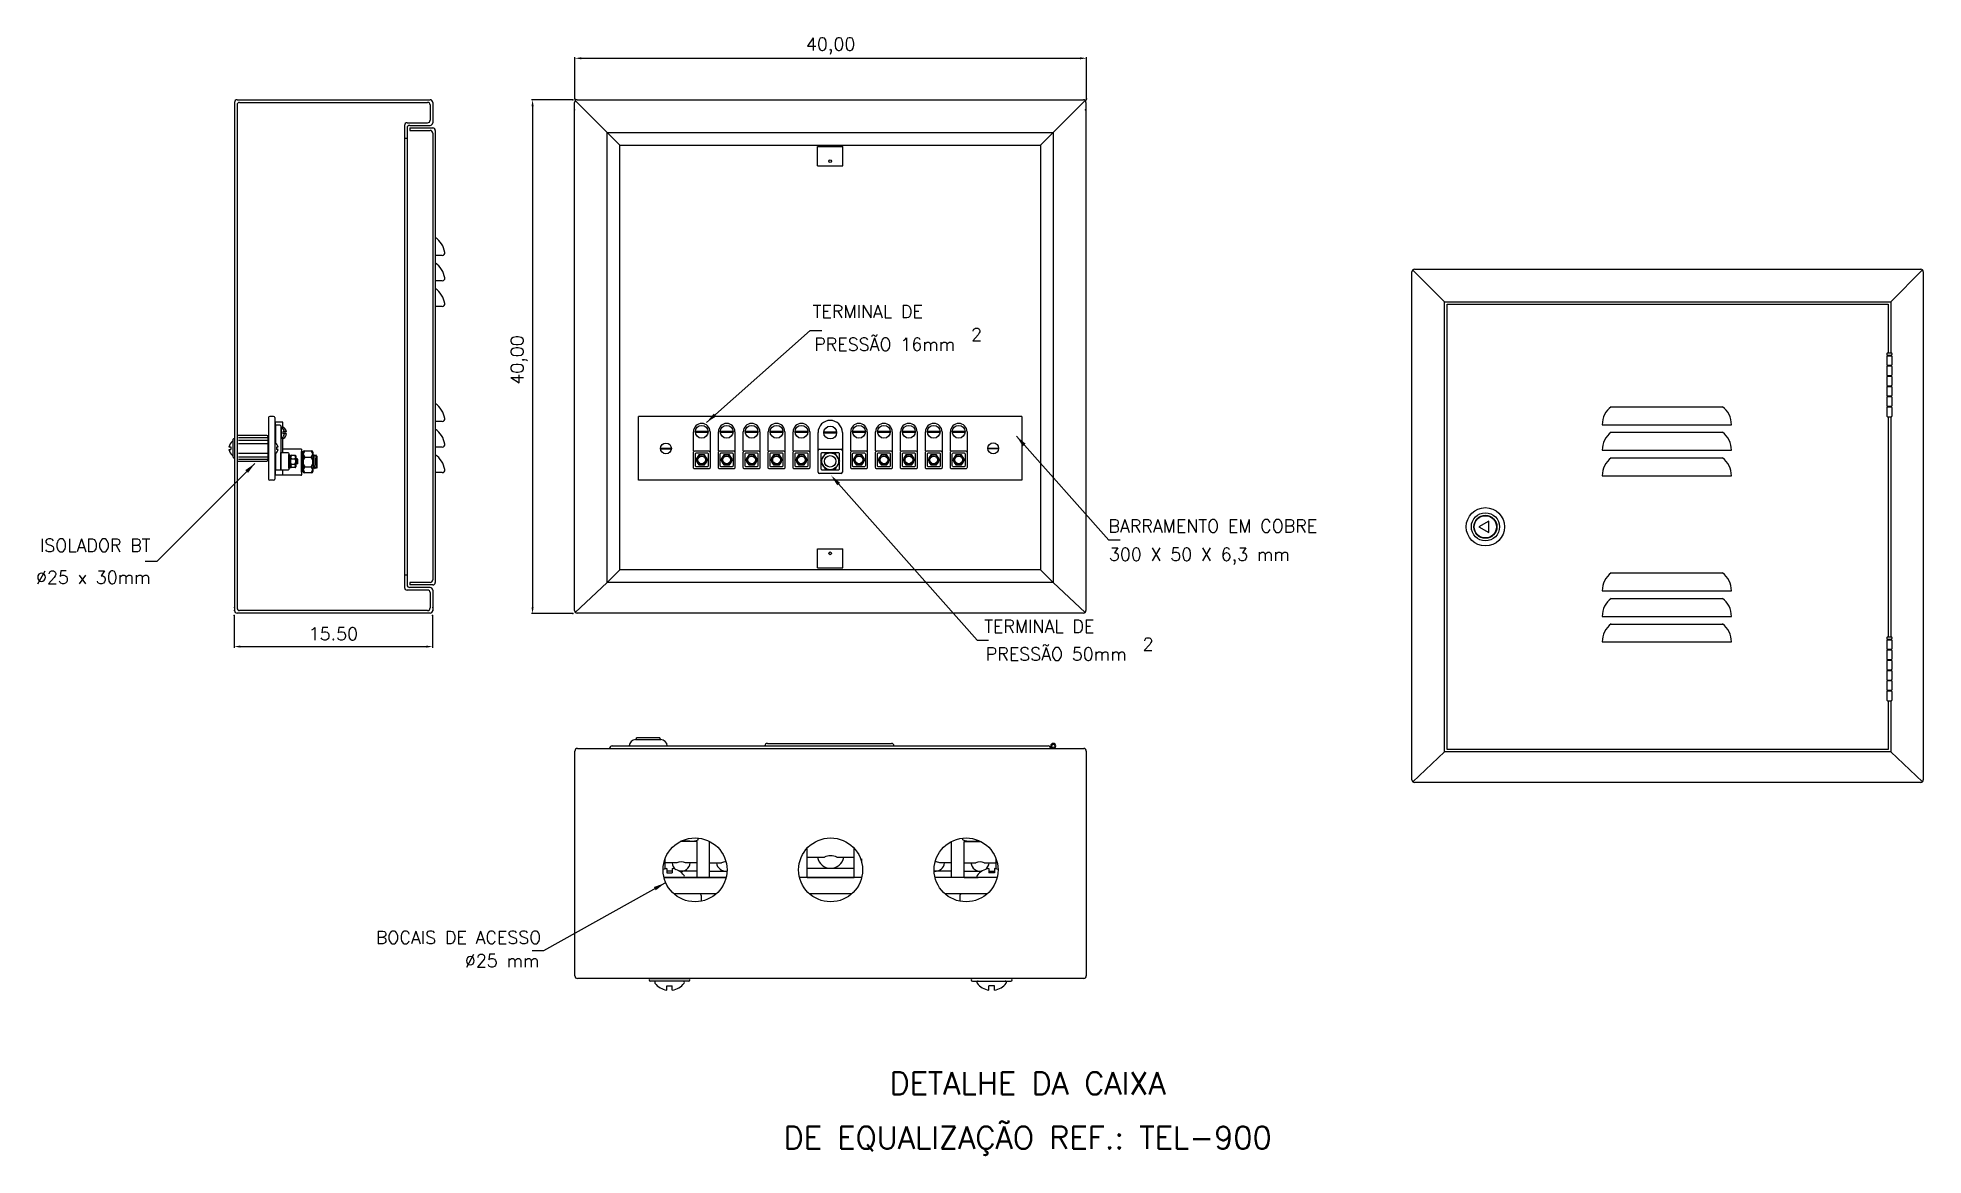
# Model space of a CAD drawing. Header units: millimetres. Extents: x -4744.3 to -4714.8, y -4700 to -4682.6.
import ezdxf
from ezdxf.enums import TextEntityAlignment as Align

# ---------------------------------------------------------------- set-up
doc = ezdxf.new("R2010")
doc.units = ezdxf.units.MM
doc.header["$LTSCALE"] = 10
doc.layers.add('Termotécnica', color=7, linetype='Continuous')
doc.styles.add('80CL', font='romans.shx', dxfattribs={"height": 20})
doc.styles.add('r140', font='romans.shx')
doc.styles.add('r80', font='romans.shx')

msp = doc.modelspace()

# ---------------------------------------------------------------- linework, layer by layer
at = {"layer": 'Termotécnica', "color": 1, "linetype": 'ByBlock'}
for p, q in [((-4735.848, -4683.511), (-4735.848, -4682.864)), ((-4735.75, -4682.882), (-4727.945, -4682.882)), ((-4727.847, -4683.511), (-4727.847, -4682.864)), ((-4735.887, -4683.534), (-4736.529, -4683.534)), ((-4736.511, -4683.632), (-4736.511, -4691.474)), ((-4741.179, -4691.609), (-4741.179, -4692.106)), ((-4738.076, -4691.609), (-4738.076, -4692.106)), ((-4735.887, -4691.572), (-4736.529, -4691.572)), ((-4741.081, -4692.088), (-4738.174, -4692.088))]:
    msp.add_line(p, q, dxfattribs=at)
at = {"layer": 'Termotécnica', "color": 3}
for p, q in [((-4741.174, -4683.572), (-4741.174, -4691.524)), ((-4741.134, -4683.532), (-4738.114, -4683.532)), ((-4741.134, -4683.612), (-4741.134, -4691.484)), ((-4741.094, -4683.572), (-4738.154, -4683.572)), ((-4738.114, -4683.612), (-4738.114, -4683.852)), ((-4738.074, -4683.572), (-4738.074, -4683.892)), ((-4735.855, -4691.524), (-4735.855, -4683.572)), ((-4735.345, -4684.042), (-4735.844, -4683.544)), ((-4735.815, -4683.532), (-4727.895, -4683.532)), ((-4728.365, -4684.042), (-4727.867, -4683.544)), ((-4727.855, -4683.572), (-4727.855, -4691.524)), ((-4738.514, -4683.932), (-4738.514, -4684.132)), ((-4738.474, -4683.892), (-4738.154, -4683.892)), ((-4738.474, -4683.972), (-4738.474, -4684.132)), ((-4738.434, -4683.932), (-4738.114, -4683.932)), ((-4738.434, -4683.972), (-4738.434, -4684.012)), ((-4738.434, -4683.972), (-4738.074, -4683.972)), ((-4738.434, -4684.012), (-4738.114, -4684.012)), ((-4738.074, -4684.052), (-4738.074, -4685.685)), ((-4738.034, -4684.012), (-4738.034, -4685.685)), ((-4735.345, -4684.042), (-4728.365, -4684.042)), ((-4735.345, -4691.086), (-4735.345, -4684.042)), ((-4728.365, -4684.042), (-4728.365, -4691.086)), ((-4738.514, -4684.132), (-4738.474, -4684.132)), ((-4738.074, -4685.685), (-4738.074, -4691.044)), ((-4738.034, -4685.685), (-4738.034, -4691.084)), ((-4737.924, -4685.966), (-4738.034, -4685.966)), ((-4737.924, -4685.966), (-4738.034, -4685.966)), ((-4737.924, -4686.366), (-4738.034, -4686.366)), ((-4722.754, -4694.174), (-4722.754, -4686.222)), ((-4722.245, -4686.692), (-4722.743, -4686.194)), ((-4722.714, -4686.182), (-4714.794, -4686.182)), ((-4715.264, -4686.692), (-4714.766, -4686.194)), ((-4714.754, -4686.222), (-4714.754, -4694.174)), ((-4722.245, -4686.692), (-4715.264, -4686.692)), ((-4722.245, -4693.736), (-4722.245, -4686.692)), ((-4722.205, -4686.732), (-4715.304, -4686.732)), ((-4722.205, -4693.696), (-4722.205, -4686.732)), ((-4715.304, -4686.732), (-4715.304, -4687.492)), ((-4715.264, -4686.692), (-4715.264, -4687.492)), ((-4737.924, -4686.766), (-4738.034, -4686.766)), ((-4715.324, -4687.5), (-4715.324, -4687.519)), ((-4715.324, -4687.545), (-4715.324, -4687.679)), ((-4715.316, -4687.492), (-4715.252, -4687.492)), ((-4715.316, -4687.527), (-4715.252, -4687.527)), ((-4715.316, -4687.537), (-4715.252, -4687.537)), ((-4715.244, -4687.5), (-4715.244, -4687.519)), ((-4715.244, -4687.545), (-4715.244, -4687.679)), ((-4715.324, -4687.705), (-4715.324, -4687.839)), ((-4715.324, -4687.865), (-4715.324, -4687.999)), ((-4715.316, -4687.687), (-4715.252, -4687.687)), ((-4715.316, -4687.697), (-4715.252, -4687.697)), ((-4715.316, -4687.847), (-4715.252, -4687.847)), ((-4715.316, -4687.857), (-4715.252, -4687.857)), ((-4715.244, -4687.705), (-4715.244, -4687.839)), ((-4715.244, -4687.865), (-4715.244, -4687.999)), ((-4715.324, -4688.025), (-4715.324, -4688.159)), ((-4715.324, -4688.185), (-4715.324, -4688.319)), ((-4715.316, -4688.007), (-4715.252, -4688.007)), ((-4715.316, -4688.017), (-4715.252, -4688.017)), ((-4715.316, -4688.167), (-4715.252, -4688.167)), ((-4715.316, -4688.177), (-4715.252, -4688.177)), ((-4715.244, -4688.025), (-4715.244, -4688.159)), ((-4715.244, -4688.185), (-4715.244, -4688.319)), ((-4719.635, -4688.335), (-4717.898, -4688.335)), ((-4715.324, -4688.345), (-4715.324, -4688.484)), ((-4715.316, -4688.327), (-4715.252, -4688.327)), ((-4715.316, -4688.337), (-4715.252, -4688.337)), ((-4715.316, -4688.492), (-4715.252, -4688.492)), ((-4715.304, -4688.492), (-4715.304, -4691.936)), ((-4715.264, -4688.492), (-4715.264, -4691.936)), ((-4715.244, -4688.345), (-4715.244, -4688.484)), ((-4740.535, -4688.624), (-4740.535, -4688.901)), ((-4740.461, -4688.624), (-4740.535, -4688.624)), ((-4740.45, -4688.635), (-4740.45, -4688.635)), ((-4740.45, -4688.635), (-4740.45, -4688.688)), ((-4740.45, -4688.688), (-4740.45, -4689.329)), ((-4737.924, -4688.566), (-4738.034, -4688.566)), ((-4719.776, -4688.616), (-4717.757, -4688.616)), ((-4719.635, -4688.735), (-4717.898, -4688.735)), ((-4740.535, -4689.071), (-4740.535, -4689.329)), ((-4737.924, -4688.966), (-4738.034, -4688.966)), ((-4731.93, -4689.059), (-4732.005, -4689.189)), ((-4731.78, -4689.059), (-4731.93, -4689.059)), ((-4731.705, -4689.189), (-4731.78, -4689.059)), ((-4719.776, -4689.016), (-4717.757, -4689.016)), ((-4740.45, -4689.329), (-4740.535, -4689.329)), ((-4737.924, -4689.366), (-4738.034, -4689.366)), ((-4732.005, -4689.189), (-4731.93, -4689.319)), ((-4731.93, -4689.319), (-4731.78, -4689.319)), ((-4731.78, -4689.319), (-4731.705, -4689.189)), ((-4719.635, -4689.135), (-4717.898, -4689.135)), ((-4719.776, -4689.416), (-4717.757, -4689.416)), ((-4738.514, -4690.964), (-4738.474, -4690.964)), ((-4738.514, -4690.964), (-4738.514, -4691.164)), ((-4738.474, -4690.964), (-4738.474, -4691.124)), ((-4738.434, -4691.084), (-4738.434, -4691.124)), ((-4738.114, -4691.084), (-4738.434, -4691.084)), ((-4738.074, -4691.124), (-4738.434, -4691.124)), ((-4738.114, -4691.164), (-4738.434, -4691.164)), ((-4735.345, -4691.086), (-4735.843, -4691.553)), ((-4728.365, -4691.086), (-4735.345, -4691.086)), ((-4728.365, -4691.086), (-4727.867, -4691.553)), ((-4719.635, -4690.935), (-4717.898, -4690.935)), ((-4738.154, -4691.204), (-4738.474, -4691.204)), ((-4738.114, -4691.244), (-4738.114, -4691.484)), ((-4738.074, -4691.204), (-4738.074, -4691.524)), ((-4719.776, -4691.216), (-4717.757, -4691.216)), ((-4719.635, -4691.335), (-4717.898, -4691.335)), ((-4738.114, -4691.564), (-4741.134, -4691.564)), ((-4738.154, -4691.524), (-4741.094, -4691.524)), ((-4727.895, -4691.564), (-4735.815, -4691.564)), ((-4719.776, -4691.616), (-4717.757, -4691.616)), ((-4719.635, -4691.735), (-4717.898, -4691.735)), ((-4719.776, -4692.016), (-4717.757, -4692.016)), ((-4715.324, -4691.944), (-4715.324, -4691.963)), ((-4715.324, -4691.989), (-4715.324, -4692.123)), ((-4715.316, -4691.936), (-4715.252, -4691.936)), ((-4715.316, -4691.971), (-4715.252, -4691.971)), ((-4715.316, -4691.981), (-4715.252, -4691.981)), ((-4715.244, -4691.944), (-4715.244, -4691.963)), ((-4715.244, -4691.989), (-4715.244, -4692.123)), ((-4715.324, -4692.149), (-4715.324, -4692.283)), ((-4715.324, -4692.309), (-4715.324, -4692.443)), ((-4715.316, -4692.131), (-4715.252, -4692.131)), ((-4715.316, -4692.141), (-4715.252, -4692.141)), ((-4715.316, -4692.291), (-4715.252, -4692.291)), ((-4715.316, -4692.301), (-4715.252, -4692.301)), ((-4715.244, -4692.149), (-4715.244, -4692.283)), ((-4715.244, -4692.309), (-4715.244, -4692.443)), ((-4715.324, -4692.469), (-4715.324, -4692.603)), ((-4715.324, -4692.629), (-4715.324, -4692.763)), ((-4715.316, -4692.451), (-4715.252, -4692.451)), ((-4715.316, -4692.461), (-4715.252, -4692.461)), ((-4715.316, -4692.611), (-4715.252, -4692.611)), ((-4715.316, -4692.621), (-4715.252, -4692.621)), ((-4715.244, -4692.469), (-4715.244, -4692.603)), ((-4715.244, -4692.629), (-4715.244, -4692.763)), ((-4715.324, -4692.789), (-4715.324, -4692.928)), ((-4715.316, -4692.771), (-4715.252, -4692.771)), ((-4715.316, -4692.781), (-4715.252, -4692.781)), ((-4715.316, -4692.936), (-4715.252, -4692.936)), ((-4715.304, -4692.936), (-4715.304, -4693.696)), ((-4715.264, -4692.936), (-4715.264, -4693.736)), ((-4715.244, -4692.789), (-4715.244, -4692.928)), ((-4735.849, -4697.242), (-4735.849, -4693.722)), ((-4735.809, -4693.682), (-4727.889, -4693.682)), ((-4735.306, -4693.682), (-4735.306, -4693.682)), ((-4735.266, -4693.642), (-4728.445, -4693.642)), ((-4728.445, -4693.682), (-4728.445, -4693.682)), ((-4728.385, -4693.685), (-4728.385, -4693.685)), ((-4727.849, -4693.722), (-4727.849, -4697.242)), ((-4722.245, -4693.736), (-4722.742, -4694.203)), ((-4715.264, -4693.736), (-4722.245, -4693.736)), ((-4715.304, -4693.696), (-4722.205, -4693.696)), ((-4715.264, -4693.736), (-4714.767, -4694.203)), ((-4714.794, -4694.214), (-4722.714, -4694.214)), ((-4727.889, -4697.282), (-4735.809, -4697.282))]:
    msp.add_line(p, q, dxfattribs=at)
at = {"layer": 'Termotécnica', "color": 2}
for p, q in [((-4735.345, -4684.042), (-4735.145, -4684.242)), ((-4728.565, -4684.242), (-4728.365, -4684.042)), ((-4735.145, -4690.886), (-4735.145, -4684.242)), ((-4735.145, -4684.242), (-4728.565, -4684.242)), ((-4728.565, -4684.242), (-4728.565, -4690.886)), ((-4733.792, -4688.582), (-4732.168, -4687.141)), ((-4732.168, -4687.141), (-4731.988, -4687.141)), ((-4715.299, -4687.527), (-4715.299, -4687.537)), ((-4715.269, -4687.527), (-4715.269, -4687.537)), ((-4715.299, -4687.687), (-4715.299, -4687.697)), ((-4715.299, -4687.847), (-4715.299, -4687.857)), ((-4715.269, -4687.687), (-4715.269, -4687.697)), ((-4715.269, -4687.847), (-4715.269, -4687.857)), ((-4715.299, -4688.007), (-4715.299, -4688.017)), ((-4715.299, -4688.167), (-4715.299, -4688.177)), ((-4715.269, -4688.007), (-4715.269, -4688.017)), ((-4715.269, -4688.167), (-4715.269, -4688.177)), ((-4715.299, -4688.327), (-4715.299, -4688.337)), ((-4715.269, -4688.327), (-4715.269, -4688.337)), ((-4741.131, -4688.803), (-4741.131, -4689.171)), ((-4740.667, -4688.787), (-4741.115, -4688.787)), ((-4740.651, -4688.803), (-4740.651, -4689.167)), ((-4740.535, -4688.901), (-4740.535, -4688.578)), ((-4740.419, -4688.578), (-4740.535, -4688.578)), ((-4740.446, -4688.666), (-4740.446, -4688.822)), ((-4740.419, -4688.674), (-4740.419, -4688.578)), ((-4740.419, -4688.728), (-4740.419, -4688.76)), ((-4740.394, -4688.728), (-4740.419, -4688.728)), ((-4740.394, -4688.76), (-4740.419, -4688.76)), ((-4740.419, -4689.052), (-4740.419, -4688.813)), ((-4740.416, -4688.667), (-4740.416, -4688.679)), ((-4740.416, -4688.809), (-4740.416, -4688.823)), ((-4740.363, -4688.729), (-4740.388, -4688.729)), ((-4740.388, -4688.729), (-4740.388, -4688.761)), ((-4740.363, -4688.761), (-4740.388, -4688.761)), ((-4728.939, -4688.798), (-4727.498, -4690.423)), ((-4741.262, -4688.965), (-4741.23, -4688.965)), ((-4741.262, -4689.006), (-4741.23, -4689.006)), ((-4741.23, -4688.965), (-4741.23, -4689.006)), ((-4741.195, -4689.126), (-4741.195, -4688.845)), ((-4741.177, -4688.845), (-4741.177, -4689.126)), ((-4740.544, -4688.908), (-4740.544, -4689.064)), ((-4740.535, -4689.408), (-4740.535, -4689.071)), ((-4740.516, -4688.97), (-4740.516, -4689.002)), ((-4740.492, -4688.97), (-4740.516, -4688.97)), ((-4740.492, -4689.002), (-4740.516, -4689.002)), ((-4740.124, -4689), (-4740.419, -4689)), ((-4740.124, -4689), (-4740.124, -4689.038)), ((-4740.124, -4689.038), (-4740.124, -4689.347)), ((-4740.101, -4689.351), (-4740.101, -4689.046)), ((-4740.101, -4689.046), (-4740.101, -4689.351)), ((-4740.101, -4689.05), (-4740.101, -4689.347)), ((-4739.937, -4689.11), (-4739.948, -4689.091)), ((-4739.927, -4689.086), (-4739.937, -4689.11)), ((-4739.913, -4689.11), (-4739.927, -4689.086)), ((-4739.903, -4689.086), (-4739.913, -4689.11)), ((-4739.888, -4689.11), (-4739.903, -4689.086)), ((-4739.888, -4689.282), (-4739.888, -4689.11)), ((-4739.888, -4689.11), (-4739.888, -4689.298)), ((-4732.045, -4689.359), (-4732.045, -4689.019)), ((-4732.025, -4688.999), (-4731.685, -4688.999)), ((-4731.995, -4689.164), (-4731.995, -4689.069)), ((-4731.665, -4689.019), (-4731.665, -4689.359)), ((-4740.855, -4689.222), (-4742.391, -4690.757)), ((-4741.115, -4689.187), (-4740.671, -4689.187)), ((-4740.421, -4689.408), (-4740.535, -4689.408)), ((-4740.135, -4689.408), (-4740.421, -4689.408)), ((-4740.419, -4689.408), (-4740.419, -4689.329)), ((-4740.213, -4689.147), (-4740.215, -4689.152)), ((-4740.211, -4689.223), (-4740.215, -4689.232)), ((-4740.207, -4689.156), (-4740.213, -4689.147)), ((-4740.205, -4689.232), (-4740.211, -4689.223)), ((-4740.203, -4689.147), (-4740.207, -4689.156)), ((-4740.201, -4689.223), (-4740.205, -4689.232)), ((-4740.198, -4689.156), (-4740.203, -4689.147)), ((-4740.196, -4689.232), (-4740.201, -4689.223)), ((-4740.194, -4689.147), (-4740.198, -4689.156)), ((-4740.192, -4689.223), (-4740.196, -4689.232)), ((-4740.188, -4689.156), (-4740.194, -4689.147)), ((-4740.188, -4689.229), (-4740.192, -4689.223)), ((-4740.188, -4689.156), (-4740.188, -4689.229)), ((-4740.188, -4689.223), (-4740.188, -4689.156)), ((-4740.124, -4689.358), (-4740.124, -4689.347)), ((-4740.124, -4689.358), (-4740.124, -4689.397)), ((-4739.932, -4689.306), (-4739.946, -4689.282)), ((-4739.922, -4689.282), (-4739.932, -4689.306)), ((-4739.908, -4689.306), (-4739.922, -4689.282)), ((-4739.898, -4689.282), (-4739.908, -4689.306)), ((-4739.888, -4689.298), (-4739.898, -4689.282)), ((-4731.685, -4689.379), (-4732.025, -4689.379)), ((-4731.726, -4689.541), (-4729.557, -4691.986)), ((-4727.318, -4690.423), (-4727.498, -4690.423)), ((-4742.391, -4690.757), (-4742.571, -4690.757)), ((-4735.145, -4690.886), (-4735.345, -4691.086)), ((-4728.565, -4690.886), (-4735.145, -4690.886)), ((-4728.365, -4691.086), (-4728.565, -4690.886)), ((-4729.557, -4691.986), (-4729.377, -4691.986)), ((-4715.299, -4691.971), (-4715.299, -4691.981)), ((-4715.269, -4691.971), (-4715.269, -4691.981)), ((-4715.299, -4692.131), (-4715.299, -4692.141)), ((-4715.299, -4692.291), (-4715.299, -4692.301)), ((-4715.269, -4692.131), (-4715.269, -4692.141)), ((-4715.269, -4692.291), (-4715.269, -4692.301)), ((-4715.299, -4692.451), (-4715.299, -4692.461)), ((-4715.299, -4692.611), (-4715.299, -4692.621)), ((-4715.269, -4692.451), (-4715.269, -4692.461)), ((-4715.269, -4692.611), (-4715.269, -4692.621)), ((-4715.299, -4692.771), (-4715.299, -4692.781)), ((-4715.269, -4692.771), (-4715.269, -4692.781)), ((-4734.903, -4693.542), (-4734.503, -4693.542)), ((-4734.885, -4693.513), (-4734.521, -4693.513)), ((-4732.877, -4693.642), (-4732.877, -4693.642)), ((-4732.837, -4693.602), (-4730.898, -4693.602)), ((-4730.858, -4693.642), (-4730.858, -4693.642)), ((-4728.405, -4693.642), (-4728.405, -4693.682)), ((-4728.392, -4693.642), (-4728.392, -4693.682)), ((-4728.366, -4693.669), (-4728.392, -4693.669)), ((-4732.216, -4695.385), (-4732.216, -4695.243)), ((-4732.216, -4695.361), (-4732.216, -4695.312)), ((-4731.482, -4695.385), (-4731.482, -4695.243)), ((-4734.413, -4695.562), (-4734.413, -4695.629)), ((-4734.325, -4695.562), (-4734.325, -4695.629)), ((-4732.216, -4695.557), (-4732.216, -4695.361)), ((-4732.216, -4695.385), (-4731.947, -4695.385)), ((-4732.216, -4695.557), (-4731.482, -4695.557)), ((-4732.216, -4695.704), (-4732.216, -4695.557)), ((-4731.751, -4695.385), (-4731.482, -4695.385)), ((-4731.482, -4695.557), (-4731.482, -4695.361)), ((-4731.482, -4695.704), (-4731.482, -4695.557)), ((-4729.373, -4695.562), (-4729.373, -4695.629)), ((-4729.285, -4695.562), (-4729.285, -4695.629)), ((-4734.442, -4695.79), (-4736.339, -4696.847)), ((-4734.413, -4695.629), (-4734.325, -4695.629)), ((-4732.216, -4695.704), (-4731.482, -4695.704)), ((-4729.285, -4695.629), (-4729.373, -4695.629)), ((-4733.869, -4696.072), (-4733.869, -4695.996)), ((-4729.829, -4695.996), (-4729.829, -4696.072)), ((-4736.339, -4696.847), (-4736.519, -4696.847)), ((-4734.669, -4697.282), (-4734.069, -4697.282)), ((-4734.069, -4697.322), (-4734.669, -4697.322)), ((-4729.029, -4697.282), (-4729.629, -4697.282)), ((-4729.629, -4697.322), (-4729.029, -4697.322)), ((-4734.413, -4697.397), (-4734.325, -4697.397)), ((-4734.413, -4697.464), (-4734.413, -4697.397)), ((-4734.325, -4697.464), (-4734.325, -4697.397)), ((-4729.373, -4697.464), (-4729.373, -4697.397)), ((-4729.285, -4697.397), (-4729.373, -4697.397)), ((-4729.285, -4697.464), (-4729.285, -4697.397))]:
    msp.add_line(p, q, dxfattribs=at)
at = {"layer": 'Termotécnica', "color": 1}
for p, q in [((-4738.514, -4684.132), (-4738.514, -4690.964)), ((-4738.474, -4684.132), (-4738.474, -4690.964)), ((-4732.055, -4684.263), (-4731.655, -4684.263)), ((-4732.055, -4684.563), (-4732.055, -4684.263)), ((-4731.655, -4684.563), (-4731.655, -4684.263)), ((-4732.055, -4684.563), (-4731.655, -4684.563)), ((-4740.644, -4688.506), (-4740.644, -4689.466)), ((-4740.564, -4688.486), (-4740.624, -4688.486)), ((-4740.544, -4688.506), (-4740.544, -4689.466)), ((-4734.855, -4689.486), (-4734.855, -4688.486)), ((-4728.855, -4688.486), (-4734.855, -4688.486)), ((-4728.855, -4688.486), (-4728.855, -4689.486)), ((-4741.114, -4688.819), (-4740.666, -4688.819)), ((-4733.995, -4689.027), (-4733.995, -4688.727)), ((-4733.735, -4688.727), (-4733.735, -4689.047)), ((-4733.605, -4689.027), (-4733.605, -4688.727)), ((-4733.345, -4688.727), (-4733.345, -4689.047)), ((-4733.215, -4689.027), (-4733.215, -4688.727)), ((-4732.955, -4688.727), (-4732.955, -4689.047)), ((-4732.825, -4689.027), (-4732.825, -4688.727)), ((-4732.565, -4688.727), (-4732.565, -4689.047)), ((-4732.435, -4689.027), (-4732.435, -4688.727)), ((-4732.175, -4688.727), (-4732.175, -4689.047)), ((-4732.045, -4689.019), (-4732.045, -4688.739)), ((-4731.665, -4688.739), (-4731.665, -4689.019)), ((-4731.535, -4689.027), (-4731.535, -4688.727)), ((-4731.275, -4688.727), (-4731.275, -4689.047)), ((-4731.145, -4689.027), (-4731.145, -4688.727)), ((-4730.885, -4688.727), (-4730.885, -4689.047)), ((-4730.755, -4689.027), (-4730.755, -4688.727)), ((-4730.495, -4688.727), (-4730.495, -4689.047)), ((-4730.365, -4689.027), (-4730.365, -4688.727)), ((-4730.105, -4688.727), (-4730.105, -4689.047)), ((-4729.975, -4689.027), (-4729.975, -4688.727)), ((-4729.715, -4688.727), (-4729.715, -4689.047)), ((-4741.114, -4688.856), (-4740.666, -4688.856)), ((-4741.114, -4688.909), (-4740.666, -4688.909)), ((-4741.114, -4689.064), (-4740.666, -4689.064)), ((-4741.114, -4689.117), (-4740.666, -4689.117)), ((-4740.3, -4689.105), (-4740.3, -4689.276)), ((-4740.3, -4689.276), (-4740.3, -4689.105)), ((-4740.29, -4689.094), (-4740.226, -4689.094)), ((-4740.29, -4689.094), (-4740.226, -4689.094)), ((-4740.215, -4689.105), (-4740.215, -4689.276)), ((-4740.215, -4689.105), (-4740.215, -4689.276)), ((-4740.082, -4689.027), (-4739.967, -4689.027)), ((-4740.082, -4689.027), (-4739.967, -4689.027)), ((-4739.948, -4689.046), (-4739.948, -4689.351)), ((-4739.948, -4689.046), (-4739.948, -4689.351)), ((-4739.922, -4689.282), (-4739.937, -4689.11)), ((-4739.898, -4689.282), (-4739.913, -4689.11)), ((-4734.507, -4688.984), (-4734.507, -4688.993)), ((-4734.507, -4688.984), (-4734.342, -4688.984)), ((-4734.507, -4688.993), (-4734.342, -4688.993)), ((-4734.342, -4688.984), (-4734.342, -4688.993)), ((-4729.388, -4688.981), (-4729.223, -4688.981)), ((-4729.388, -4688.981), (-4729.388, -4688.99)), ((-4729.388, -4688.99), (-4729.223, -4688.99)), ((-4729.223, -4688.981), (-4729.223, -4688.99)), ((-4741.114, -4689.155), (-4740.666, -4689.155)), ((-4740.226, -4689.287), (-4740.29, -4689.287)), ((-4740.226, -4689.287), (-4740.29, -4689.287)), ((-4740.286, -4689.148), (-4740.229, -4689.148)), ((-4740.286, -4689.233), (-4740.229, -4689.233)), ((-4740.215, -4689.229), (-4740.215, -4689.152)), ((-4740.211, -4689.223), (-4740.215, -4689.174)), ((-4740.201, -4689.223), (-4740.207, -4689.156)), ((-4740.192, -4689.223), (-4740.198, -4689.156)), ((-4739.967, -4689.37), (-4740.082, -4689.37)), ((-4739.967, -4689.37), (-4740.082, -4689.37)), ((-4740.076, -4689.122), (-4739.973, -4689.122)), ((-4740.076, -4689.275), (-4739.973, -4689.275)), ((-4739.948, -4689.267), (-4739.948, -4689.13)), ((-4739.946, -4689.282), (-4739.948, -4689.254)), ((-4739.946, -4689.282), (-4739.948, -4689.288)), ((-4740.564, -4689.486), (-4740.624, -4689.486)), ((-4728.855, -4689.486), (-4734.855, -4689.486)), ((-4732.055, -4690.858), (-4732.055, -4690.558)), ((-4732.055, -4690.558), (-4731.655, -4690.558)), ((-4731.655, -4690.858), (-4731.655, -4690.558)), ((-4732.055, -4690.858), (-4731.655, -4690.858)), ((-4733.936, -4695.138), (-4734.197, -4695.138)), ((-4734.053, -4695.134), (-4734.191, -4695.134)), ((-4733.936, -4695.473), (-4733.936, -4695.138)), ((-4733.919, -4695.111), (-4733.919, -4695.085)), ((-4733.743, -4695.138), (-4733.74, -4695.138)), ((-4733.743, -4695.473), (-4733.743, -4695.138)), ((-4729.955, -4695.138), (-4729.957, -4695.138)), ((-4729.955, -4695.473), (-4729.955, -4695.138)), ((-4729.779, -4695.111), (-4729.779, -4695.085)), ((-4729.762, -4695.138), (-4729.5, -4695.138)), ((-4729.762, -4695.473), (-4729.762, -4695.138)), ((-4729.645, -4695.134), (-4729.507, -4695.134)), ((-4734.438, -4695.473), (-4734.438, -4695.41)), ((-4734.438, -4695.469), (-4734.438, -4695.436)), ((-4734.438, -4695.567), (-4734.438, -4695.469)), ((-4734.254, -4695.473), (-4734.438, -4695.473)), ((-4734.325, -4695.603), (-4734.413, -4695.603)), ((-4733.936, -4695.603), (-4734.215, -4695.603)), ((-4733.936, -4695.473), (-4734.12, -4695.473)), ((-4733.936, -4695.469), (-4733.936, -4695.436)), ((-4733.936, -4695.603), (-4733.936, -4695.469)), ((-4733.936, -4695.704), (-4733.936, -4695.603)), ((-4733.743, -4695.469), (-4733.743, -4695.436)), ((-4733.743, -4695.603), (-4733.743, -4695.469)), ((-4733.743, -4695.473), (-4733.558, -4695.473)), ((-4733.743, -4695.603), (-4733.469, -4695.603)), ((-4733.743, -4695.704), (-4733.743, -4695.603)), ((-4731.36, -4695.473), (-4731.36, -4695.41)), ((-4729.955, -4695.603), (-4730.229, -4695.603)), ((-4729.955, -4695.473), (-4730.139, -4695.473)), ((-4729.955, -4695.469), (-4729.955, -4695.436)), ((-4729.955, -4695.603), (-4729.955, -4695.469)), ((-4729.955, -4695.704), (-4729.955, -4695.603)), ((-4729.762, -4695.469), (-4729.762, -4695.436)), ((-4729.762, -4695.603), (-4729.762, -4695.469)), ((-4729.762, -4695.473), (-4729.578, -4695.473)), ((-4729.762, -4695.603), (-4729.483, -4695.603)), ((-4729.762, -4695.704), (-4729.762, -4695.603)), ((-4729.444, -4695.473), (-4729.26, -4695.473)), ((-4729.373, -4695.603), (-4729.285, -4695.603)), ((-4729.26, -4695.473), (-4729.26, -4695.41)), ((-4729.26, -4695.469), (-4729.26, -4695.436)), ((-4729.26, -4695.567), (-4729.26, -4695.469)), ((-4734.454, -4695.704), (-4733.484, -4695.704)), ((-4733.484, -4695.704), (-4734.454, -4695.704)), ((-4733.936, -4695.704), (-4734.438, -4695.704)), ((-4733.743, -4695.704), (-4733.484, -4695.704)), ((-4731.364, -4695.704), (-4732.334, -4695.704)), ((-4729.955, -4695.704), (-4730.214, -4695.704)), ((-4729.244, -4695.704), (-4730.214, -4695.704)), ((-4729.762, -4695.704), (-4729.541, -4695.704)), ((-4733.636, -4695.956), (-4734.301, -4695.956)), ((-4731.516, -4695.956), (-4732.181, -4695.956)), ((-4729.396, -4695.956), (-4730.061, -4695.956))]:
    msp.add_line(p, q, dxfattribs=at)
for points in [[(-4733.955, -4688.717), (-4733.775, -4688.717), (-4733.775, -4688.737), (-4733.955, -4688.737)], [(-4733.565, -4688.717), (-4733.385, -4688.717), (-4733.385, -4688.737), (-4733.565, -4688.737)], [(-4733.175, -4688.717), (-4732.995, -4688.717), (-4732.995, -4688.737), (-4733.175, -4688.737)], [(-4732.785, -4688.717), (-4732.605, -4688.717), (-4732.605, -4688.737), (-4732.785, -4688.737)], [(-4732.395, -4688.717), (-4732.215, -4688.717), (-4732.215, -4688.737), (-4732.395, -4688.737)], [(-4731.945, -4688.729), (-4731.765, -4688.729), (-4731.765, -4688.749), (-4731.945, -4688.749)], [(-4731.945, -4688.729), (-4731.765, -4688.729), (-4731.765, -4688.749), (-4731.945, -4688.749)], [(-4731.495, -4688.717), (-4731.315, -4688.717), (-4731.315, -4688.737), (-4731.495, -4688.737)], [(-4731.105, -4688.717), (-4730.925, -4688.717), (-4730.925, -4688.737), (-4731.105, -4688.737)], [(-4730.715, -4688.717), (-4730.535, -4688.717), (-4730.535, -4688.737), (-4730.715, -4688.737)], [(-4730.325, -4688.717), (-4730.145, -4688.717), (-4730.145, -4688.737), (-4730.325, -4688.737)], [(-4729.935, -4688.717), (-4729.755, -4688.717), (-4729.755, -4688.737), (-4729.935, -4688.737)], [(-4733.82, -4689.245), (-4733.775, -4689.167), (-4733.82, -4689.089), (-4733.91, -4689.089), (-4733.955, -4689.167), (-4733.91, -4689.245)], [(-4733.43, -4689.245), (-4733.385, -4689.167), (-4733.43, -4689.089), (-4733.52, -4689.089), (-4733.565, -4689.167), (-4733.52, -4689.245)], [(-4733.04, -4689.245), (-4732.995, -4689.167), (-4733.04, -4689.089), (-4733.13, -4689.089), (-4733.175, -4689.167), (-4733.13, -4689.245)], [(-4732.65, -4689.245), (-4732.605, -4689.167), (-4732.65, -4689.089), (-4732.74, -4689.089), (-4732.785, -4689.167), (-4732.74, -4689.245)], [(-4732.26, -4689.245), (-4732.215, -4689.167), (-4732.26, -4689.089), (-4732.35, -4689.089), (-4732.395, -4689.167), (-4732.35, -4689.245)], [(-4731.36, -4689.245), (-4731.315, -4689.167), (-4731.36, -4689.089), (-4731.45, -4689.089), (-4731.495, -4689.167), (-4731.45, -4689.245)], [(-4730.97, -4689.245), (-4730.925, -4689.167), (-4730.97, -4689.089), (-4731.06, -4689.089), (-4731.105, -4689.167), (-4731.06, -4689.245)], [(-4730.58, -4689.245), (-4730.535, -4689.167), (-4730.58, -4689.089), (-4730.67, -4689.089), (-4730.715, -4689.167), (-4730.67, -4689.245)], [(-4730.19, -4689.245), (-4730.145, -4689.167), (-4730.19, -4689.089), (-4730.28, -4689.089), (-4730.325, -4689.167), (-4730.28, -4689.245)], [(-4729.8, -4689.245), (-4729.755, -4689.167), (-4729.8, -4689.089), (-4729.89, -4689.089), (-4729.935, -4689.167), (-4729.89, -4689.245)]]:
    msp.add_lwpolyline(points, close=True, dxfattribs=at)
at = {"layer": 'Termotécnica', "color": 3}
for points in [[(-4740.45, -4689.052), (-4740.343, -4689.052, -0.414214), (-4740.322, -4689.073), (-4740.322, -4689.308, -0.414214), (-4740.343, -4689.329), (-4740.45, -4689.329)], [(-4740.322, -4689.084), (-4740.322, -4689.084, -0.414214), (-4740.3, -4689.105), (-4740.3, -4689.276, -0.414214), (-4740.322, -4689.297), (-4740.322, -4689.297)]]:
    msp.add_lwpolyline(points, format="xyb", close=True, dxfattribs=at)
at = {"layer": 'Termotécnica', "color": 1}
for points in [[(-4740.285, -4689.094), (-4740.3, -4689.121), (-4740.285, -4689.148)], [(-4740.23, -4689.148), (-4740.215, -4689.121), (-4740.23, -4689.094)], [(-4740.073, -4689.027), (-4740.101, -4689.075), (-4740.073, -4689.122)], [(-4739.976, -4689.122), (-4739.948, -4689.075), (-4739.976, -4689.027)], [(-4740.286, -4689.148), (-4740.3, -4689.172)], [(-4740.3, -4689.209), (-4740.286, -4689.233)], [(-4740.285, -4689.233), (-4740.3, -4689.26), (-4740.285, -4689.287)], [(-4740.23, -4689.287), (-4740.215, -4689.26), (-4740.23, -4689.233)], [(-4740.215, -4689.172), (-4740.229, -4689.148)], [(-4740.229, -4689.233), (-4740.215, -4689.209)], [(-4740.076, -4689.122), (-4740.101, -4689.165)], [(-4740.101, -4689.232), (-4740.076, -4689.275)], [(-4740.073, -4689.275), (-4740.101, -4689.322), (-4740.073, -4689.37)], [(-4739.976, -4689.37), (-4739.948, -4689.322), (-4739.976, -4689.275)], [(-4739.948, -4689.166), (-4739.973, -4689.122)], [(-4739.973, -4689.275), (-4739.948, -4689.231)]]:
    msp.add_lwpolyline(points, dxfattribs=at)
at = {"layer": 'Termotécnica', "color": 2}
for points in [[(-4740.124, -4689.033), (-4740.112, -4689.033, -0.414214), (-4740.101, -4689.044), (-4740.101, -4689.341, -0.414214), (-4740.112, -4689.353), (-4740.124, -4689.353)], [(-4733.995, -4689.047, -0.414214), (-4733.995, -4689.047, -0.414214), (-4733.995, -4689.047, -0.414214), (-4733.975, -4689.027), (-4733.755, -4689.027, -0.414214), (-4733.735, -4689.047), (-4733.735, -4689.287, -0.414214), (-4733.755, -4689.307), (-4733.975, -4689.307, -0.414214), (-4733.995, -4689.287), (-4733.995, -4689.047, -0.414214)], [(-4733.965, -4689.077, -0.414214), (-4733.965, -4689.077, -0.414214), (-4733.965, -4689.077, -0.414214), (-4733.945, -4689.057), (-4733.785, -4689.057, -0.414214), (-4733.765, -4689.077), (-4733.765, -4689.257, -0.414214), (-4733.785, -4689.277), (-4733.945, -4689.277, -0.414214), (-4733.965, -4689.257), (-4733.965, -4689.077, -0.414214)], [(-4733.605, -4689.047, -0.414214), (-4733.605, -4689.047, -0.414214), (-4733.605, -4689.047, -0.414214), (-4733.585, -4689.027), (-4733.365, -4689.027, -0.414214), (-4733.345, -4689.047), (-4733.345, -4689.287, -0.414214), (-4733.365, -4689.307), (-4733.585, -4689.307, -0.414214), (-4733.605, -4689.287), (-4733.605, -4689.047, -0.414214)], [(-4733.575, -4689.077, -0.414214), (-4733.575, -4689.077, -0.414214), (-4733.575, -4689.077, -0.414214), (-4733.555, -4689.057), (-4733.395, -4689.057, -0.414214), (-4733.375, -4689.077), (-4733.375, -4689.257, -0.414214), (-4733.395, -4689.277), (-4733.555, -4689.277, -0.414214), (-4733.575, -4689.257), (-4733.575, -4689.077, -0.414214)], [(-4733.215, -4689.047, -0.414214), (-4733.215, -4689.047, -0.414214), (-4733.215, -4689.047, -0.414214), (-4733.195, -4689.027), (-4732.975, -4689.027, -0.414214), (-4732.955, -4689.047), (-4732.955, -4689.287, -0.414214), (-4732.975, -4689.307), (-4733.195, -4689.307, -0.414214), (-4733.215, -4689.287), (-4733.215, -4689.047, -0.414214)], [(-4733.185, -4689.077, -0.414214), (-4733.185, -4689.077, -0.414214), (-4733.185, -4689.077, -0.414214), (-4733.165, -4689.057), (-4733.005, -4689.057, -0.414214), (-4732.985, -4689.077), (-4732.985, -4689.257, -0.414214), (-4733.005, -4689.277), (-4733.165, -4689.277, -0.414214), (-4733.185, -4689.257), (-4733.185, -4689.077, -0.414214)], [(-4732.825, -4689.047, -0.414214), (-4732.825, -4689.047, -0.414214), (-4732.825, -4689.047, -0.414214), (-4732.805, -4689.027), (-4732.585, -4689.027, -0.414214), (-4732.565, -4689.047), (-4732.565, -4689.287, -0.414214), (-4732.585, -4689.307), (-4732.805, -4689.307, -0.414214), (-4732.825, -4689.287), (-4732.825, -4689.047, -0.414214)], [(-4732.795, -4689.077, -0.414214), (-4732.795, -4689.077, -0.414214), (-4732.795, -4689.077, -0.414214), (-4732.775, -4689.057), (-4732.615, -4689.057, -0.414214), (-4732.595, -4689.077), (-4732.595, -4689.257, -0.414214), (-4732.615, -4689.277), (-4732.775, -4689.277, -0.414214), (-4732.795, -4689.257), (-4732.795, -4689.077, -0.414214)], [(-4732.435, -4689.047, -0.414214), (-4732.435, -4689.047, -0.414214), (-4732.435, -4689.047, -0.414214), (-4732.415, -4689.027), (-4732.195, -4689.027, -0.414214), (-4732.175, -4689.047), (-4732.175, -4689.287, -0.414214), (-4732.195, -4689.307), (-4732.415, -4689.307, -0.414214), (-4732.435, -4689.287), (-4732.435, -4689.047, -0.414214)], [(-4732.405, -4689.077, -0.414214), (-4732.405, -4689.077, -0.414214), (-4732.405, -4689.077, -0.414214), (-4732.385, -4689.057), (-4732.225, -4689.057, -0.414214), (-4732.205, -4689.077), (-4732.205, -4689.257, -0.414214), (-4732.225, -4689.277), (-4732.385, -4689.277, -0.414214), (-4732.405, -4689.257), (-4732.405, -4689.077, -0.414214)], [(-4731.535, -4689.047, -0.414214), (-4731.535, -4689.047, -0.414214), (-4731.535, -4689.047, -0.414214), (-4731.515, -4689.027), (-4731.295, -4689.027, -0.414214), (-4731.275, -4689.047), (-4731.275, -4689.287, -0.414214), (-4731.295, -4689.307), (-4731.515, -4689.307, -0.414214), (-4731.535, -4689.287), (-4731.535, -4689.047, -0.414214)], [(-4731.505, -4689.077, -0.414214), (-4731.505, -4689.077, -0.414214), (-4731.505, -4689.077, -0.414214), (-4731.485, -4689.057), (-4731.325, -4689.057, -0.414214), (-4731.305, -4689.077), (-4731.305, -4689.257, -0.414214), (-4731.325, -4689.277), (-4731.485, -4689.277, -0.414214), (-4731.505, -4689.257), (-4731.505, -4689.077, -0.414214)], [(-4731.145, -4689.047, -0.414214), (-4731.145, -4689.047, -0.414214), (-4731.145, -4689.047, -0.414214), (-4731.125, -4689.027), (-4730.905, -4689.027, -0.414214), (-4730.885, -4689.047), (-4730.885, -4689.287, -0.414214), (-4730.905, -4689.307), (-4731.125, -4689.307, -0.414214), (-4731.145, -4689.287), (-4731.145, -4689.047, -0.414214)], [(-4731.115, -4689.077, -0.414214), (-4731.115, -4689.077, -0.414214), (-4731.115, -4689.077, -0.414214), (-4731.095, -4689.057), (-4730.935, -4689.057, -0.414214), (-4730.915, -4689.077), (-4730.915, -4689.257, -0.414214), (-4730.935, -4689.277), (-4731.095, -4689.277, -0.414214), (-4731.115, -4689.257), (-4731.115, -4689.077, -0.414214)], [(-4730.755, -4689.047, -0.414214), (-4730.755, -4689.047, -0.414214), (-4730.755, -4689.047, -0.414214), (-4730.735, -4689.027), (-4730.515, -4689.027, -0.414214), (-4730.495, -4689.047), (-4730.495, -4689.287, -0.414214), (-4730.515, -4689.307), (-4730.735, -4689.307, -0.414214), (-4730.755, -4689.287), (-4730.755, -4689.047, -0.414214)], [(-4730.725, -4689.077, -0.414214), (-4730.725, -4689.077, -0.414214), (-4730.725, -4689.077, -0.414214), (-4730.705, -4689.057), (-4730.545, -4689.057, -0.414214), (-4730.525, -4689.077), (-4730.525, -4689.257, -0.414214), (-4730.545, -4689.277), (-4730.705, -4689.277, -0.414214), (-4730.725, -4689.257), (-4730.725, -4689.077, -0.414214)], [(-4730.365, -4689.047, -0.414214), (-4730.365, -4689.047, -0.414214), (-4730.365, -4689.047, -0.414214), (-4730.345, -4689.027), (-4730.125, -4689.027, -0.414214), (-4730.105, -4689.047), (-4730.105, -4689.287, -0.414214), (-4730.125, -4689.307), (-4730.345, -4689.307, -0.414214), (-4730.365, -4689.287), (-4730.365, -4689.047, -0.414214)], [(-4730.335, -4689.077, -0.414214), (-4730.335, -4689.077, -0.414214), (-4730.335, -4689.077, -0.414214), (-4730.315, -4689.057), (-4730.155, -4689.057, -0.414214), (-4730.135, -4689.077), (-4730.135, -4689.257, -0.414214), (-4730.155, -4689.277), (-4730.315, -4689.277, -0.414214), (-4730.335, -4689.257), (-4730.335, -4689.077, -0.414214)], [(-4729.975, -4689.047, -0.414214), (-4729.975, -4689.047, -0.414214), (-4729.975, -4689.047, -0.414214), (-4729.955, -4689.027), (-4729.735, -4689.027, -0.414214), (-4729.715, -4689.047), (-4729.715, -4689.287, -0.414214), (-4729.735, -4689.307), (-4729.955, -4689.307, -0.414214), (-4729.975, -4689.287), (-4729.975, -4689.047, -0.414214)], [(-4729.945, -4689.077, -0.414214), (-4729.945, -4689.077, -0.414214), (-4729.945, -4689.077, -0.414214), (-4729.925, -4689.057), (-4729.765, -4689.057, -0.414214), (-4729.745, -4689.077), (-4729.745, -4689.257, -0.414214), (-4729.765, -4689.277), (-4729.925, -4689.277, -0.414214), (-4729.945, -4689.257), (-4729.945, -4689.077, -0.414214)]]:
    msp.add_lwpolyline(points, format="xyb", close=True, dxfattribs=at)
for points in [[(-4731.995, -4689.164), (-4731.995, -4689.069, -0.414214), (-4731.995, -4689.069, -0.414214), (-4731.995, -4689.069, -0.414214), (-4731.995, -4689.069, -0.414214), (-4731.975, -4689.049), (-4731.735, -4689.049, -0.414214), (-4731.715, -4689.069), (-4731.715, -4689.165)], [(-4731.715, -4689.21), (-4731.715, -4689.309, -0.414214), (-4731.735, -4689.329), (-4731.975, -4689.329, -0.414214), (-4731.995, -4689.309), (-4731.995, -4689.21)]]:
    msp.add_lwpolyline(points, format="xyb", dxfattribs=at)
at = {"layer": 'Termotécnica', "color": 3}
msp.add_lwpolyline([(-4721.553, -4690.124), (-4721.708, -4690.214), (-4721.553, -4690.304)], close=True, dxfattribs=at)
at = {"layer": 'Termotécnica', "color": 1}
for centre, radius in [((-4731.855, -4684.493), 0.0219), ((-4733.865, -4688.727), 0.1), ((-4733.475, -4688.727), 0.1), ((-4733.085, -4688.727), 0.1), ((-4732.695, -4688.727), 0.1), ((-4732.305, -4688.727), 0.1), ((-4731.855, -4688.739), 0.1), ((-4731.855, -4688.739), 0.1), ((-4731.405, -4688.727), 0.1), ((-4731.015, -4688.727), 0.1), ((-4730.625, -4688.727), 0.1), ((-4730.235, -4688.727), 0.1), ((-4729.845, -4688.727), 0.1), ((-4734.425, -4688.988), 0.0851), ((-4733.865, -4689.167), 0.0782), ((-4733.865, -4689.167), 0.06), ((-4733.865, -4689.167), 0.06), ((-4733.475, -4689.167), 0.0782), ((-4733.475, -4689.167), 0.06), ((-4733.475, -4689.167), 0.06), ((-4733.085, -4689.167), 0.0782), ((-4733.085, -4689.167), 0.06), ((-4733.085, -4689.167), 0.06), ((-4732.695, -4689.167), 0.0782), ((-4732.695, -4689.167), 0.06), ((-4732.695, -4689.167), 0.06), ((-4732.305, -4689.167), 0.0782), ((-4732.305, -4689.167), 0.06), ((-4732.305, -4689.167), 0.06), ((-4731.405, -4689.167), 0.0782), ((-4731.405, -4689.167), 0.06), ((-4731.405, -4689.167), 0.06), ((-4731.015, -4689.167), 0.0782), ((-4731.015, -4689.167), 0.06), ((-4731.015, -4689.167), 0.06), ((-4730.625, -4689.167), 0.0782), ((-4730.625, -4689.167), 0.06), ((-4730.625, -4689.167), 0.06), ((-4730.235, -4689.167), 0.0782), ((-4730.235, -4689.167), 0.06), ((-4730.235, -4689.167), 0.06), ((-4729.845, -4689.167), 0.0782), ((-4729.845, -4689.167), 0.06), ((-4729.845, -4689.167), 0.06), ((-4729.305, -4688.986), 0.0851), ((-4721.605, -4690.214), 0.18), ((-4721.605, -4690.214), 0.174), ((-4731.855, -4690.629), 0.0219)]:
    msp.add_circle(centre, radius, dxfattribs=at)
at = {"layer": 'Termotécnica', "color": 3}
for centre, radius in [((-4731.855, -4689.189), 0.132), ((-4731.855, -4689.189), 0.09), ((-4721.605, -4690.214), 0.3), ((-4721.605, -4690.214), 0.22), ((-4733.969, -4695.582), 0.5), ((-4731.849, -4695.582), 0.5), ((-4729.729, -4695.582), 0.5)]:
    msp.add_circle(centre, radius, dxfattribs=at)
at = {"layer": 'Termotécnica', "color": 2}
msp.add_circle((-4728.366, -4693.642), 0.0266, dxfattribs=at)
at = {"layer": 'Termotécnica', "color": 3}
for centre, radius, start, end in [((-4741.134, -4683.572), 0.04, 90, 180), ((-4741.094, -4683.612), 0.04, 90, 180), ((-4738.154, -4683.612), 0.04, 0, 90), ((-4738.114, -4683.572), 0.04, 0, 90), ((-4735.815, -4683.572), 0.04, 90, 180), ((-4727.895, -4683.572), 0.04, 0, 90), ((-4738.474, -4683.932), 0.04, 90, 180), ((-4738.434, -4683.972), 0.04, 90, 180), ((-4738.154, -4683.852), 0.04, 270, 0), ((-4738.114, -4683.892), 0.04, 270, 0), ((-4738.114, -4684.052), 0.04, 0, 90), ((-4738.074, -4684.012), 0.04, 0, 90), ((-4738.237, -4685.98), 0.358, 9.7306, 55.4797), ((-4738.237, -4686.38), 0.358, 9.7306, 55.4797), ((-4737.924, -4685.926), 0.04, 270, 9.7306), ((-4737.924, -4686.326), 0.04, 270, 9.7306), ((-4722.714, -4686.222), 0.04, 90, 180), ((-4714.794, -4686.222), 0.04, 0, 90), ((-4738.237, -4686.78), 0.358, 9.7306, 55.4797), ((-4737.924, -4686.726), 0.04, 270, 9.7306), ((-4715.316, -4687.5), 0.008, 90, 180), ((-4715.316, -4687.519), 0.008, 180, 270), ((-4715.316, -4687.545), 0.008, 90, 180), ((-4715.252, -4687.5), 0.008, 0, 90), ((-4715.252, -4687.519), 0.008, 270, 0), ((-4715.252, -4687.545), 0.008, 0, 90), ((-4715.316, -4687.679), 0.008, 180, 270), ((-4715.316, -4687.705), 0.008, 90, 180), ((-4715.316, -4687.839), 0.008, 180, 270), ((-4715.316, -4687.865), 0.008, 90, 180), ((-4715.252, -4687.679), 0.008, 270, 0), ((-4715.252, -4687.705), 0.008, 0, 90), ((-4715.252, -4687.839), 0.008, 270, 0), ((-4715.252, -4687.865), 0.008, 0, 90), ((-4715.316, -4687.999), 0.008, 180, 270), ((-4715.316, -4688.025), 0.008, 90, 180), ((-4715.316, -4688.159), 0.008, 180, 270), ((-4715.316, -4688.185), 0.008, 90, 180), ((-4715.252, -4687.999), 0.008, 270, 0), ((-4715.252, -4688.025), 0.008, 0, 90), ((-4715.252, -4688.159), 0.008, 270, 0), ((-4715.252, -4688.185), 0.008, 0, 90), ((-4738.237, -4688.58), 0.358, 9.7306, 55.4797), ((-4737.924, -4688.526), 0.04, 270, 9.7306), ((-4719.448, -4688.604), 0.328, 124.8035, 182.0664), ((-4718.085, -4688.604), 0.328, 357.9336, 55.1965), ((-4715.316, -4688.319), 0.008, 180, 270), ((-4715.316, -4688.345), 0.008, 90, 180), ((-4715.316, -4688.484), 0.008, 180, 270), ((-4715.252, -4688.319), 0.008, 270, 0), ((-4715.252, -4688.345), 0.008, 0, 90), ((-4715.252, -4688.484), 0.008, 270, 0), ((-4740.461, -4688.635), 0.0107, 0, 90), ((-4738.237, -4688.98), 0.358, 9.7306, 55.4797), ((-4719.448, -4689.004), 0.328, 124.8035, 182.0664), ((-4718.085, -4689.004), 0.328, 357.9336, 55.1965), ((-4738.237, -4689.38), 0.358, 9.7306, 55.4797), ((-4737.924, -4688.926), 0.04, 270, 9.7306), ((-4737.924, -4689.326), 0.04, 270, 9.7306), ((-4719.448, -4689.404), 0.328, 124.8035, 182.0664), ((-4718.085, -4689.404), 0.328, 357.9336, 55.1965), ((-4738.474, -4691.164), 0.04, 180, 270), ((-4738.434, -4691.124), 0.04, 180, 270), ((-4738.114, -4691.044), 0.04, 270, 0), ((-4738.114, -4691.204), 0.04, 0, 90), ((-4738.074, -4691.084), 0.04, 270, 0), ((-4719.448, -4691.204), 0.328, 124.8035, 182.0664), ((-4718.085, -4691.204), 0.328, 357.9336, 55.1965), ((-4738.154, -4691.244), 0.04, 0, 90), ((-4719.448, -4691.604), 0.328, 124.8035, 182.0664), ((-4718.085, -4691.604), 0.328, 357.9336, 55.1965), ((-4741.134, -4691.524), 0.04, 180, 270), ((-4741.094, -4691.484), 0.04, 180, 270), ((-4738.154, -4691.484), 0.04, 270, 0), ((-4738.114, -4691.524), 0.04, 270, 0), ((-4735.815, -4691.524), 0.04, 180, 270), ((-4735.815, -4691.524), 0.04, 180, 270), ((-4727.895, -4691.524), 0.04, 270, 0), ((-4719.448, -4692.004), 0.328, 124.8035, 182.0664), ((-4718.085, -4692.004), 0.328, 357.9336, 55.1965), ((-4715.316, -4691.944), 0.008, 90, 180), ((-4715.316, -4691.963), 0.008, 180, 270), ((-4715.316, -4691.989), 0.008, 90, 180), ((-4715.252, -4691.944), 0.008, 0, 90), ((-4715.252, -4691.963), 0.008, 270, 0), ((-4715.252, -4691.989), 0.008, 0, 90), ((-4715.316, -4692.123), 0.008, 180, 270), ((-4715.316, -4692.149), 0.008, 90, 180), ((-4715.316, -4692.283), 0.008, 180, 270), ((-4715.316, -4692.309), 0.008, 90, 180), ((-4715.252, -4692.123), 0.008, 270, 0), ((-4715.252, -4692.149), 0.008, 0, 90), ((-4715.252, -4692.283), 0.008, 270, 0), ((-4715.252, -4692.309), 0.008, 0, 90), ((-4715.316, -4692.443), 0.008, 180, 270), ((-4715.316, -4692.469), 0.008, 90, 180), ((-4715.316, -4692.603), 0.008, 180, 270), ((-4715.316, -4692.629), 0.008, 90, 180), ((-4715.252, -4692.443), 0.008, 270, 0), ((-4715.252, -4692.469), 0.008, 0, 90), ((-4715.252, -4692.603), 0.008, 270, 0), ((-4715.252, -4692.629), 0.008, 0, 90), ((-4715.316, -4692.763), 0.008, 180, 270), ((-4715.316, -4692.789), 0.008, 90, 180), ((-4715.316, -4692.928), 0.008, 180, 270), ((-4715.252, -4692.763), 0.008, 270, 0), ((-4715.252, -4692.789), 0.008, 0, 90), ((-4715.252, -4692.928), 0.008, 270, 0), ((-4735.809, -4693.722), 0.04, 90, 180), ((-4735.266, -4693.682), 0.04, 90, 180), ((-4728.445, -4693.682), 0.04, 0, 90), ((-4727.889, -4693.722), 0.04, 0, 90), ((-4722.714, -4694.174), 0.04, 180, 270), ((-4714.794, -4694.174), 0.04, 270, 0), ((-4735.809, -4697.242), 0.04, 180, 270), ((-4727.889, -4697.242), 0.04, 270, 0)]:
    msp.add_arc(centre, radius, start, end, dxfattribs=at)
at = {"layer": 'Termotécnica', "color": 1}
for centre, radius, start, end in [((-4740.624, -4688.506), 0.02, 90, 180), ((-4740.564, -4688.506), 0.02, 0, 90), ((-4733.865, -4688.727), 0.13, 0, 180), ((-4733.865, -4688.727), 0.13, 0, 180), ((-4733.475, -4688.727), 0.13, 0, 180), ((-4733.475, -4688.727), 0.13, 0, 180), ((-4733.085, -4688.727), 0.13, 0, 180), ((-4733.085, -4688.727), 0.13, 0, 180), ((-4732.695, -4688.727), 0.13, 0, 180), ((-4732.695, -4688.727), 0.13, 0, 180), ((-4732.305, -4688.727), 0.13, 0, 180), ((-4732.305, -4688.727), 0.13, 0, 180), ((-4731.855, -4688.739), 0.19, 0, 180), ((-4731.405, -4688.727), 0.13, 0, 180), ((-4731.405, -4688.727), 0.13, 0, 180), ((-4731.015, -4688.727), 0.13, 0, 180), ((-4731.015, -4688.727), 0.13, 0, 180), ((-4730.625, -4688.727), 0.13, 0, 180), ((-4730.625, -4688.727), 0.13, 0, 180), ((-4730.235, -4688.727), 0.13, 0, 180), ((-4730.235, -4688.727), 0.13, 0, 180), ((-4729.845, -4688.727), 0.13, 0, 180), ((-4729.845, -4688.727), 0.13, 0, 180), ((-4740.29, -4689.105), 0.0107, 90, 180), ((-4740.226, -4689.105), 0.0107, 0, 90), ((-4740.082, -4689.046), 0.019, 90, 180), ((-4739.967, -4689.046), 0.019, 0, 90), ((-4740.29, -4689.276), 0.0107, 180, 270), ((-4740.226, -4689.276), 0.0107, 270, 0), ((-4740.082, -4689.351), 0.019, 180, 270), ((-4739.967, -4689.351), 0.019, 270, 0), ((-4740.624, -4689.466), 0.02, 180, 270), ((-4740.564, -4689.466), 0.02, 270, 0), ((-4734.053, -4694.73), 0.404, 254.7501, 289.3633), ((-4729.645, -4694.73), 0.404, 250.6367, 285.2499), ((-4734.187, -4695.461), 0.142, 184.6838, 233.4978), ((-4734.187, -4695.598), 0.142, 61.9275, 118.0725), ((-4734.187, -4695.461), 0.142, 255.7332, 355.3162), ((-4733.491, -4695.461), 0.142, 184.6838, 278.9524), ((-4733.491, -4695.598), 0.142, 87.4717, 118.0725), ((-4730.206, -4695.461), 0.142, 261.0476, 355.3162), ((-4730.206, -4695.598), 0.142, 61.9275, 92.5283), ((-4729.511, -4695.461), 0.142, 184.6838, 284.2668), ((-4729.511, -4695.598), 0.142, 61.9275, 118.0725), ((-4729.511, -4695.461), 0.142, 306.5022, 355.3162)]:
    msp.add_arc(centre, radius, start, end, dxfattribs=at)
at = {"layer": 'Termotécnica', "color": 2}
for centre, radius, start, end in [((-4741.115, -4688.803), 0.016, 90, 180), ((-4740.667, -4688.803), 0.016, 0, 90), ((-4740.439, -4688.666), 0.00735, 52.886, 180), ((-4740.439, -4688.822), 0.00735, 180, 307.114), ((-4740.498, -4688.744), 0.105, 8.7679, 52.886), ((-4740.498, -4688.744), 0.105, 307.114, 351.2321), ((-4740.408, -4688.667), 0.00735, 52.886, 180), ((-4740.408, -4688.823), 0.00735, 180, 307.114), ((-4740.467, -4688.745), 0.105, 8.7679, 52.886), ((-4740.467, -4688.745), 0.105, 307.114, 351.2321), ((-4741.129, -4688.986), 0.134, 127.114, 171.2321), ((-4741.129, -4688.986), 0.134, 188.7679, 232.886), ((-4741.205, -4688.886), 0.00938, 0, 127.114), ((-4741.205, -4689.085), 0.00937, 232.886, 0), ((-4741.186, -4688.845), 0.00938, 0, 180), ((-4740.537, -4688.908), 0.00735, 52.886, 180), ((-4740.537, -4689.064), 0.00735, 180, 307.114), ((-4740.596, -4688.986), 0.105, 8.7679, 52.886), ((-4740.596, -4688.986), 0.105, 307.114, 351.2321), ((-4732.025, -4689.019), 0.02, 90, 180), ((-4731.685, -4689.019), 0.02, 0, 90), ((-4741.186, -4689.126), 0.00938, 180, 0), ((-4741.115, -4689.171), 0.016, 180, 270), ((-4740.671, -4689.167), 0.02, 270, 0), ((-4740.135, -4689.397), 0.0114, 270, 0), ((-4732.025, -4689.359), 0.02, 180, 270), ((-4731.685, -4689.359), 0.02, 270, 0), ((-4734.893, -4693.652), 0.11, 95.1768, 174.8232), ((-4734.903, -4693.522), 0.02, 270, 25.0931), ((-4734.503, -4693.522), 0.02, 154.9069, 270), ((-4734.513, -4693.652), 0.11, 5.1768, 84.8232), ((-4732.837, -4693.642), 0.04, 90, 180), ((-4730.898, -4693.642), 0.04, 0, 90), ((-4728.366, -4693.642), 0.04, 270, 180), ((-4734.369, -4695.844), 0.286, 98.7679, 110.4712), ((-4734.369, -4695.844), 0.286, 37.114, 81.2321), ((-4731.849, -4695.349), 0.208, 189.9606, 350.0394), ((-4731.849, -4695.568), 0.208, 61.9275, 118.0725), ((-4729.329, -4695.844), 0.286, 98.7679, 142.886), ((-4729.329, -4695.844), 0.286, 69.5288, 81.2321), ((-4734.157, -4695.684), 0.02, 270, 37.114), ((-4729.541, -4695.684), 0.02, 142.886, 270), ((-4733.909, -4695.996), 0.04, 0, 90), ((-4729.789, -4695.996), 0.04, 90, 180), ((-4734.669, -4697.302), 0.02, 90, 270), ((-4734.581, -4697.342), 0.02, 90, 217.114), ((-4734.369, -4697.182), 0.286, 217.114, 261.2321), ((-4734.369, -4697.182), 0.286, 278.7679, 322.886), ((-4734.157, -4697.342), 0.02, 322.886, 90), ((-4734.069, -4697.302), 0.02, 270, 90), ((-4729.629, -4697.302), 0.02, 90, 270), ((-4729.541, -4697.342), 0.02, 90, 217.114), ((-4729.329, -4697.182), 0.286, 217.114, 261.2321), ((-4729.329, -4697.182), 0.286, 278.7679, 322.886), ((-4729.117, -4697.342), 0.02, 322.886, 90), ((-4729.029, -4697.302), 0.02, 270, 90)]:
    msp.add_arc(centre, radius, start, end, dxfattribs=at)
at = {"layer": 'Termotécnica', "color": 1, "linetype": 'ByBlock'}
for p in [(-4735.881, -4683.534), (-4735.856, -4683.691), (-4735.848, -4683.517), (-4727.861, -4683.691), (-4727.849, -4683.533), (-4727.847, -4683.517), (-4741.174, -4691.475), (-4738.074, -4691.475), (-4741.179, -4691.603), (-4741.174, -4691.525), (-4738.076, -4691.603), (-4738.074, -4691.525), (-4735.881, -4691.572)]:
    msp.add_point(p, dxfattribs=at)
for points in [[(-4735.848, -4682.882), (-4735.75, -4682.899), (-4735.75, -4682.866)], [(-4727.847, -4682.882), (-4727.945, -4682.899), (-4727.945, -4682.866)], [(-4736.511, -4683.534), (-4736.528, -4683.632), (-4736.495, -4683.632)], [(-4736.511, -4691.572), (-4736.528, -4691.474), (-4736.495, -4691.474)], [(-4741.179, -4692.088), (-4741.081, -4692.105), (-4741.081, -4692.072)], [(-4738.076, -4692.088), (-4738.174, -4692.105), (-4738.174, -4692.072)]]:
    msp.add_solid(points, dxfattribs=at)
at = {"layer": 'Termotécnica', "color": 2}
for points in [[(-4733.637, -4688.486), (-4733.676, -4688.441), (-4733.792, -4688.582)], [(-4728.843, -4688.954), (-4728.798, -4688.914), (-4728.939, -4688.798)], [(-4741.005, -4689.327), (-4740.963, -4689.37), (-4740.855, -4689.222)], [(-4731.745, -4689.565), (-4731.7, -4689.526), (-4731.841, -4689.41)], [(-4734.614, -4695.85), (-4734.585, -4695.903), (-4734.442, -4695.79)]]:
    msp.add_solid(points, dxfattribs=at)

# ---------------------------------------------------------------- texts
at = {"layer": 'Termotécnica', "color": 2, "style": 'r80'}
for s, p in [('TERMINAL DE ', (-4732.129, -4686.946)), ('PRESSÃO 16mm', (-4732.104, -4687.459)), ('2', (-4729.651, -4687.304)), ('BARRAMENTO EM COBRE', (-4727.502, -4690.301)), ('300 X 50 X 6,3 mm', (-4727.494, -4690.745)), ('TERMINAL DE ', (-4729.446, -4691.871)), ('PRESSÃO 50mm', (-4729.421, -4692.305)), ('2', (-4726.968, -4692.149))]:
    msp.add_text(s, height=0.2, dxfattribs=at).set_placement(p)
for s, p in [('ISOLADOR BT', (-4742.488, -4690.604)), ('%%c25 x 30mm', (-4742.488, -4691.104)), ('BOCAIS DE ACESSO', (-4736.375, -4696.739)), ('%%c25 mm', (-4736.405, -4697.103))]:
    msp.add_text(s, height=0.2, dxfattribs=at).set_placement(p, align=Align.RIGHT)
at = {"layer": 'Termotécnica', "color": 5, "style": 'r140'}
for s, p in [('DETALHE DA CAIXA', (-4728.766, -4699.202)), ('DE EQUALIZAÇÃO REF.: TEL-900', (-4728.766, -4700.053))]:
    msp.add_text(s, height=0.35, dxfattribs=at).set_placement(p, align=Align.BOTTOM_CENTER)
at = {"layer": 'Termotécnica', "color": 3, "char_height": 0.2, "attachment_point": 5, "style": '80CL'}
for s, insert in [('\\A1;40,00', (-4731.848, -4682.691)), ('\\A1;15.50', (-4739.628, -4691.888))]:
    msp.add_mtext(s, dxfattribs=dict(at, insert=insert))
at = {"layer": 'Termotécnica', "color": 3, "insert": (-4736.722, -4687.603), "char_height": 0.2, "attachment_point": 5, "rotation": 90, "style": '80CL'}
msp.add_mtext('\\A1;40,00', dxfattribs=at)

doc.saveas('drawing.dxf')
